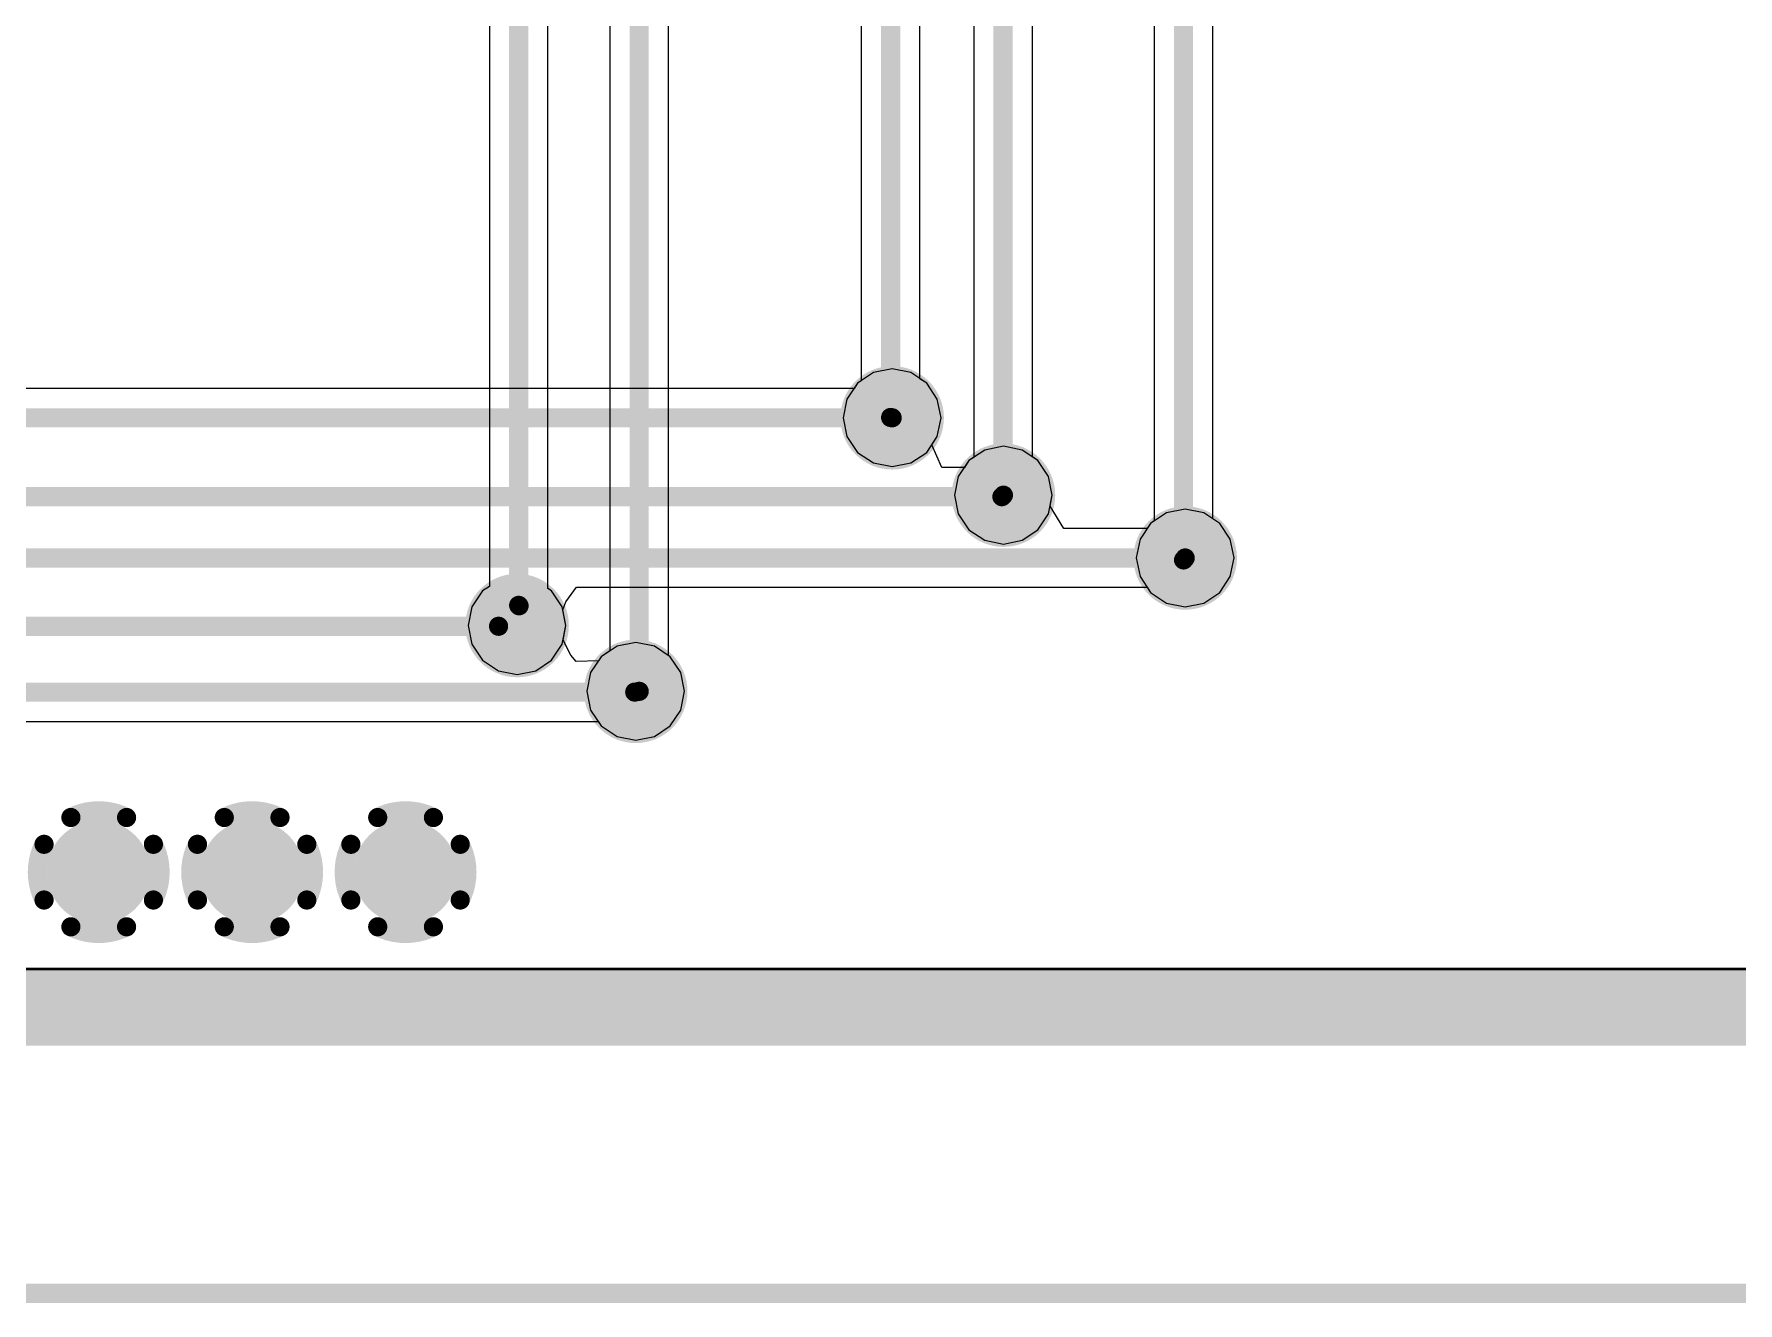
# Model space of a CAD drawing. Header units: millimetres. Extents: x 6.83 to 16.18, y 4.59 to 12.3.
# Drawn here: x 13.839 to 14.727, y 4.687 to 5.349 of the extents above; entities that cross this region are included whole.
import ezdxf

# ---------------------------------------------------------------- set-up
doc = ezdxf.new("R2010")
doc.units = ezdxf.units.MM
doc.header["$MEASUREMENT"] = 0
for name, color, linetype in [('BottomLayer', 5, 'Continuous'), ('BottomSolder', 6, 'Continuous'), ('InternalPlane1', 76, 'Continuous'), ('InternalPlane2', 16, 'Continuous'), ('KeepOutLayer', 6, 'Continuous'), ('Mechanical1', 6, 'Continuous'), ('MultiLayer', 9, 'Continuous'), ('TopLayer', 1, 'Continuous'), ('TopOverlay', 2, 'Continuous'), ('TopSolder', 216, 'Continuous'), ('ViaHoleLayer', 16, 'Continuous')]:
    doc.layers.add(name, color=color, linetype=linetype)

msp = doc.modelspace()

# ---------------------------------------------------------------- linework, layer by layer
at = {"layer": 'BottomLayer'}
for p, q in [((14.07624, 6.4973), (14.07624, 5.06057)), ((14.10683, 5.05946), (14.10683, 6.4973)), ((14.13909, 6.50134), (14.13909, 5.02691)), ((14.35943, 5.12814), (14.35943, 6.29477)), ((14.32884, 6.28844), (14.32884, 5.12789)), ((14.27021, 6.27402), (14.27021, 5.16784)), ((14.3008, 5.16891), (14.3008, 6.28036)), ((14.45356, 5.09583), (14.45356, 6.25653)), ((14.16968, 5.02449), (14.16968, 5.95935)), ((14.42297, 5.53436), (14.42297, 5.0947)), ((14.26827, 5.16655), (14.26275, 5.15828)), ((14.27021, 5.16784), (14.26827, 5.16655)), ((14.30432, 5.16655), (14.3008, 5.16891)), ((14.30985, 5.15828), (14.30432, 5.16655)), ((14.26275, 5.15828), (14.26081, 5.14853)), ((14.31179, 5.14853), (14.30985, 5.15828)), ((14.26081, 5.14853), (14.26275, 5.13877)), ((14.30985, 5.13877), (14.31179, 5.14853)), ((14.26275, 5.13877), (14.26827, 5.1305)), ((14.30432, 5.1305), (14.30985, 5.13877)), ((14.26827, 5.1305), (14.27654, 5.12498)), ((14.29605, 5.12498), (14.30432, 5.1305)), ((14.32884, 5.12789), (14.3263, 5.12619)), ((14.36235, 5.12619), (14.35943, 5.12814)), ((14.27654, 5.12498), (14.2863, 5.12304)), ((14.2863, 5.12304), (14.29605, 5.12498)), ((14.32078, 5.11792), (14.31884, 5.10817)), ((14.3263, 5.12619), (14.32078, 5.11792)), ((14.36788, 5.11792), (14.36235, 5.12619)), ((14.36982, 5.10817), (14.36788, 5.11792)), ((14.31884, 5.10817), (14.32078, 5.09841)), ((14.36788, 5.09841), (14.36982, 5.10817)), ((14.32078, 5.09841), (14.3263, 5.09014)), ((14.36235, 5.09014), (14.36788, 5.09841)), ((14.42108, 5.09344), (14.41556, 5.08517)), ((14.42297, 5.0947), (14.42108, 5.09344)), ((14.45713, 5.09344), (14.45356, 5.09583)), ((14.46265, 5.08517), (14.45713, 5.09344)), ((14.3263, 5.09014), (14.33457, 5.08462)), ((14.33457, 5.08462), (14.34433, 5.08268)), ((14.34433, 5.08268), (14.35408, 5.08462)), ((14.35408, 5.08462), (14.36235, 5.09014)), ((14.41556, 5.08517), (14.41362, 5.07541)), ((14.4646, 5.07541), (14.46265, 5.08517)), ((14.41362, 5.07541), (14.41556, 5.06566)), ((14.46265, 5.06566), (14.4646, 5.07541)), ((14.41556, 5.06566), (14.42108, 5.05739)), ((14.45713, 5.05739), (14.46265, 5.06566)), ((14.07268, 5.05819), (14.06716, 5.04992)), ((14.07624, 5.06057), (14.07268, 5.05819)), ((14.10873, 5.05819), (14.10683, 5.05946)), ((14.11426, 5.04992), (14.10873, 5.05819)), ((14.42108, 5.05739), (14.42935, 5.05186)), ((14.44886, 5.05186), (14.45713, 5.05739)), ((14.06716, 5.04992), (14.06522, 5.04017)), ((14.1162, 5.04017), (14.11426, 5.04992)), ((14.42935, 5.05186), (14.43911, 5.04992)), ((14.43911, 5.04992), (14.44886, 5.05186)), ((14.06522, 5.04017), (14.06716, 5.03041)), ((14.11426, 5.03041), (14.1162, 5.04017)), ((14.06716, 5.03041), (14.07268, 5.02215)), ((14.10873, 5.02215), (14.11426, 5.03041)), ((14.07268, 5.02215), (14.08095, 5.01662)), ((14.10046, 5.01662), (14.10873, 5.02215)), ((14.13455, 5.02388), (14.12902, 5.01561)), ((14.13909, 5.02691), (14.13455, 5.02388)), ((14.1706, 5.02388), (14.16968, 5.02449)), ((14.17612, 5.01561), (14.1706, 5.02388)), ((14.08095, 5.01662), (14.09071, 5.01468)), ((14.09071, 5.01468), (14.10046, 5.01662)), ((14.12902, 5.01561), (14.12708, 5.00585)), ((14.17806, 5.00585), (14.17612, 5.01561)), ((14.12708, 5.00585), (14.12902, 4.9961)), ((14.17612, 4.9961), (14.17806, 5.00585)), ((14.12902, 4.9961), (14.13455, 4.98783)), ((14.1706, 4.98783), (14.17612, 4.9961)), ((14.13455, 4.98783), (14.14282, 4.9823)), ((14.16233, 4.9823), (14.1706, 4.98783)), ((14.14282, 4.9823), (14.15257, 4.98036)), ((14.15257, 4.98036), (14.16233, 4.9823)), ((15.66967, 4.86064), (12.36329, 4.86064))]:
    msp.add_line(p, q, dxfattribs=at)
at = {"layer": 'BottomLayer', "const_width": 0.01}
for points in [[(14.09154, 5.0507), (14.09154, 6.51714)], [(14.15438, 5.00585), (14.15438, 6.52119)], [(14.34413, 5.10793), (14.34413, 6.29477)], [(14.2855, 5.1487), (14.2855, 6.28036)], [(14.43826, 5.07438), (14.43826, 6.25653)]]:
    msp.add_lwpolyline(points, dxfattribs=at)
at = {"layer": 'BottomLayer'}
for points, const_width in [([(14.2788, 5.14853, 1), (14.2938, 5.14853, 1)], 0.015), ([(14.283, 5.1487, 1), (14.288, 5.1487, 1)], 0.005), ([(14.33683, 5.10817, 1), (14.35183, 5.10817, 1)], 0.015), ([(14.34163, 5.10793, 1), (14.34663, 5.10793, 1)], 0.005), ([(14.43161, 5.07541, 1), (14.44661, 5.07541, 1)], 0.015), ([(14.43576, 5.07438, 1), (14.44076, 5.07438, 1)], 0.005), ([(14.08904, 5.0507, 1), (14.09404, 5.0507, 1)], 0.005), ([(14.08321, 5.04017, 1), (14.09821, 5.04017, 1)], 0.015), ([(14.14507, 5.00585, 1), (14.16007, 5.00585, 1)], 0.015), ([(14.15188, 5.00585, 1), (14.15688, 5.00585, 1)], 0.005), ([(13.86506, 4.91152, 1), (13.88006, 4.91152, 1)], 0.015), ([(13.94506, 4.91152, 1), (13.96006, 4.91152, 1)], 0.015), ([(14.02506, 4.91152, 1), (14.04006, 4.91152, 1)], 0.015)]:
    msp.add_lwpolyline(points, format="xyb", close=True, dxfattribs=dict(at, const_width=const_width))
at = {"layer": 'BottomSolder', "const_width": 0.019}
for points in [[(14.2768, 5.14853, 1), (14.2958, 5.14853, 1)], [(14.33483, 5.10817, 1), (14.35383, 5.10817, 1)], [(14.42961, 5.07541, 1), (14.44861, 5.07541, 1)], [(14.08121, 5.04017, 1), (14.10021, 5.04017, 1)], [(14.14307, 5.00585, 1), (14.16207, 5.00585, 1)], [(13.86306, 4.91152, 1), (13.88206, 4.91152, 1)], [(13.94306, 4.91152, 1), (13.96206, 4.91152, 1)], [(14.02306, 4.91152, 1), (14.04206, 4.91152, 1)]]:
    msp.add_lwpolyline(points, format="xyb", close=True, dxfattribs=at)
at = {"layer": 'InternalPlane1'}
msp.add_line((15.66331, 4.86108), (12.3627, 4.86108), dxfattribs=at)
for points, const_width in [([(14.2728, 5.14853, 1), (14.2998, 5.14853, 1)], 0.027), ([(14.33083, 5.10817, 1), (14.35783, 5.10817, 1)], 0.027), ([(14.42561, 5.07541, 1), (14.45261, 5.07541, 1)], 0.027), ([(14.07721, 5.04017, 1), (14.10421, 5.04017, 1)], 0.027), ([(14.13907, 5.00585, 1), (14.16607, 5.00585, 1)], 0.027), ([(13.85553, 4.94003, 1), (13.86053, 4.94003, 1)], 0.005), ([(13.88458, 4.94003, 1), (13.88958, 4.94003, 1)], 0.005), ([(13.93553, 4.94003, 1), (13.94053, 4.94003, 1)], 0.005), ([(13.96458, 4.94003, 1), (13.96958, 4.94003, 1)], 0.005), ([(14.01553, 4.94003, 1), (14.02053, 4.94003, 1)], 0.005), ([(14.04458, 4.94003, 1), (14.04958, 4.94003, 1)], 0.005), ([(13.84154, 4.92605, 1), (13.84654, 4.92605, 1)], 0.005), ([(13.89857, 4.92605, 1), (13.90357, 4.92605, 1)], 0.005), ([(13.92154, 4.92605, 1), (13.92654, 4.92605, 1)], 0.005), ([(13.97857, 4.92605, 1), (13.98357, 4.92605, 1)], 0.005), ([(14.00154, 4.92605, 1), (14.00654, 4.92605, 1)], 0.005), ([(14.05857, 4.92605, 1), (14.06357, 4.92605, 1)], 0.005), ([(13.84154, 4.89699, 1), (13.84654, 4.89699, 1)], 0.005), ([(13.89857, 4.89699, 1), (13.90357, 4.89699, 1)], 0.005), ([(13.92154, 4.89699, 1), (13.92654, 4.89699, 1)], 0.005), ([(13.97857, 4.89699, 1), (13.98357, 4.89699, 1)], 0.005), ([(14.00154, 4.89699, 1), (14.00654, 4.89699, 1)], 0.005), ([(14.05857, 4.89699, 1), (14.06357, 4.89699, 1)], 0.005), ([(13.85553, 4.88301, 1), (13.86053, 4.88301, 1)], 0.005), ([(13.88458, 4.88301, 1), (13.88958, 4.88301, 1)], 0.005), ([(13.93553, 4.88301, 1), (13.94053, 4.88301, 1)], 0.005), ([(13.96458, 4.88301, 1), (13.96958, 4.88301, 1)], 0.005), ([(14.01553, 4.88301, 1), (14.02053, 4.88301, 1)], 0.005), ([(14.04458, 4.88301, 1), (14.04958, 4.88301, 1)], 0.005)]:
    msp.add_lwpolyline(points, format="xyb", close=True, dxfattribs=dict(at, const_width=const_width))
at = {"layer": 'InternalPlane1', "const_width": 0.01}
for points in [[(13.85803, 4.94003, -0.240079), (13.88708, 4.94003)], [(13.93803, 4.94003, -0.240079), (13.96708, 4.94003)], [(14.01803, 4.94003, -0.240079), (14.04708, 4.94003)], [(13.84404, 4.89699, -0.240079), (13.84404, 4.92605)], [(13.90107, 4.92605, -0.240079), (13.90107, 4.89699)], [(13.92404, 4.89699, -0.240079), (13.92404, 4.92605)], [(13.98107, 4.92605, -0.240079), (13.98107, 4.89699)], [(14.00404, 4.89699, -0.240079), (14.00404, 4.92605)], [(14.06107, 4.92605, -0.240079), (14.06107, 4.89699)], [(13.88708, 4.88301, -0.240079), (13.85803, 4.88301)], [(13.96708, 4.88301, -0.240079), (13.93803, 4.88301)], [(14.04708, 4.88301, -0.240079), (14.01803, 4.88301)]]:
    msp.add_lwpolyline(points, format="xyb", dxfattribs=at)
at = {"layer": 'InternalPlane1', "const_width": 0.04}
msp.add_lwpolyline([(7.10864, 4.84098), (15.67164, 4.84098)], dxfattribs=at)
at = {"layer": 'InternalPlane2'}
msp.add_line((15.66331, 4.86108), (12.3577, 4.86108), dxfattribs=at)
at = {"layer": 'InternalPlane2', "const_width": 0.027}
for points in [[(14.2728, 5.14853, 1), (14.2998, 5.14853, 1)], [(14.33083, 5.10817, 1), (14.35783, 5.10817, 1)], [(14.42561, 5.07541, 1), (14.45261, 5.07541, 1)], [(14.07721, 5.04017, 1), (14.10421, 5.04017, 1)], [(14.13907, 5.00585, 1), (14.16607, 5.00585, 1)], [(13.85906, 4.91152, 1), (13.88606, 4.91152, 1)], [(13.93906, 4.91152, 1), (13.96606, 4.91152, 1)], [(14.01906, 4.91152, 1), (14.04606, 4.91152, 1)]]:
    msp.add_lwpolyline(points, format="xyb", close=True, dxfattribs=at)
at = {"layer": 'InternalPlane2', "const_width": 0.04}
msp.add_lwpolyline([(7.10864, 4.84098), (15.67164, 4.84098)], dxfattribs=at)
at = {"layer": 'KeepOutLayer', "const_width": 0.01}
for points in [[(7.10864, 4.84098), (15.67164, 4.84098)], [(7.10936, 4.84067), (15.67235, 4.84067)]]:
    msp.add_lwpolyline(points, dxfattribs=at)
at = {"layer": 'Mechanical1', "const_width": 0.01}
msp.add_lwpolyline([(7.10936, 4.84067), (15.67235, 4.84067)], dxfattribs=at)
at = {"layer": 'MultiLayer', "const_width": 0.015}
for points in [[(14.2788, 5.14853, 1), (14.2938, 5.14853, 1)], [(14.33683, 5.10817, 1), (14.35183, 5.10817, 1)], [(14.43161, 5.07541, 1), (14.44661, 5.07541, 1)], [(14.08321, 5.04017, 1), (14.09821, 5.04017, 1)], [(14.14507, 5.00585, 1), (14.16007, 5.00585, 1)], [(13.86506, 4.91152, 1), (13.88006, 4.91152, 1)], [(13.94506, 4.91152, 1), (13.96006, 4.91152, 1)], [(14.02506, 4.91152, 1), (14.04006, 4.91152, 1)]]:
    msp.add_lwpolyline(points, format="xyb", close=True, dxfattribs=at)
at = {"layer": 'TopLayer'}
for p, q in [((14.27654, 5.17208), (14.26827, 5.16655)), ((14.2863, 5.17402), (14.27654, 5.17208)), ((14.29605, 5.17208), (14.2863, 5.17402)), ((14.30432, 5.16655), (14.29605, 5.17208)), ((14.26645, 5.16382), (12.3627, 5.16382)), ((14.26827, 5.16655), (14.26645, 5.16382)), ((14.30985, 5.15828), (14.30432, 5.16655)), ((14.31179, 5.14853), (14.30985, 5.15828)), ((14.30985, 5.13877), (14.31179, 5.14853)), ((14.30698, 5.13448), (14.30985, 5.13877)), ((14.31223, 5.12267), (14.30698, 5.13448)), ((14.33457, 5.13172), (14.3263, 5.12619)), ((14.34433, 5.13366), (14.33457, 5.13172)), ((14.35408, 5.13172), (14.34433, 5.13366)), ((14.36235, 5.12619), (14.35408, 5.13172)), ((14.32395, 5.12267), (14.31223, 5.12267)), ((14.3263, 5.12619), (14.32395, 5.12267)), ((14.36788, 5.11792), (14.36235, 5.12619)), ((14.36982, 5.10817), (14.36788, 5.11792)), ((14.36869, 5.10252), (14.36982, 5.10817)), ((14.37585, 5.09071), (14.36869, 5.10252)), ((14.43911, 5.1009), (14.42935, 5.09896)), ((14.44886, 5.09896), (14.43911, 5.1009)), ((14.42108, 5.09344), (14.41926, 5.09071)), ((14.42935, 5.09896), (14.42108, 5.09344)), ((14.45713, 5.09344), (14.44886, 5.09896)), ((14.46265, 5.08517), (14.45713, 5.09344)), ((14.41926, 5.09071), (14.37585, 5.09071)), ((14.4646, 5.07541), (14.46265, 5.08517)), ((14.46265, 5.06566), (14.4646, 5.07541)), ((14.45713, 5.05739), (14.46265, 5.06566)), ((14.11612, 5.05249), (14.12165, 5.06012)), ((14.12165, 5.06012), (14.41926, 5.06012)), ((14.41926, 5.06012), (14.42108, 5.05739)), ((14.42108, 5.05739), (14.42935, 5.05186)), ((14.44886, 5.05186), (14.45713, 5.05739)), ((14.11458, 5.04831), (14.11612, 5.05249)), ((14.1162, 5.04017), (14.11458, 5.04831)), ((14.42935, 5.05186), (14.43911, 5.04992)), ((14.43911, 5.04992), (14.44886, 5.05186)), ((14.11468, 5.03255), (14.1162, 5.04017)), ((14.11882, 5.02471), (14.11468, 5.03255)), ((14.14282, 5.0294), (14.13455, 5.02388)), ((14.15257, 5.03134), (14.14282, 5.0294)), ((14.16233, 5.0294), (14.15257, 5.03134)), ((14.1706, 5.02388), (14.16233, 5.0294)), ((14.12146, 5.02141), (14.11882, 5.02471)), ((14.13309, 5.02168), (14.12146, 5.02141)), ((14.13455, 5.02388), (14.13309, 5.02168)), ((14.17612, 5.01561), (14.1706, 5.02388)), ((14.17806, 5.00585), (14.17612, 5.01561)), ((14.17612, 4.9961), (14.17806, 5.00585)), ((14.1706, 4.98783), (14.17612, 4.9961)), ((12.3627, 4.99015), (14.133, 4.99015)), ((14.133, 4.99015), (14.13455, 4.98783)), ((14.13455, 4.98783), (14.14282, 4.9823)), ((14.16233, 4.9823), (14.1706, 4.98783)), ((14.14282, 4.9823), (14.15257, 4.98036)), ((14.15257, 4.98036), (14.16233, 4.9823)), ((15.47867, 4.86119), (12.36279, 4.86119))]:
    msp.add_line(p, q, dxfattribs=at)
for points, const_width in [([(14.2788, 5.14853, 1), (14.2938, 5.14853, 1)], 0.015), ([(14.2838, 5.14853, 1), (14.2888, 5.14853, 1)], 0.005), ([(14.33683, 5.10817, 1), (14.35183, 5.10817, 1)], 0.015), ([(14.34103, 5.10737, 1), (14.34603, 5.10737, 1)], 0.005), ([(14.34103, 5.10737, 1), (14.34603, 5.10737, 1)], 0.005), ([(14.34183, 5.10817, 1), (14.34683, 5.10817, 1)], 0.005), ([(14.43161, 5.07541, 1), (14.44661, 5.07541, 1)], 0.015), ([(14.43661, 5.07541, 1), (14.44161, 5.07541, 1)], 0.005), ([(14.08321, 5.04017, 1), (14.09821, 5.04017, 1)], 0.015), ([(14.08925, 5.05047, 1), (14.09425, 5.05047, 1)], 0.005), ([(14.07856, 5.03978, 1), (14.08356, 5.03978, 1)], 0.005), ([(14.07856, 5.03978, 1), (14.08356, 5.03978, 1)], 0.005), ([(14.14507, 5.00585, 1), (14.16007, 5.00585, 1)], 0.015), ([(14.14956, 5.00545, 1), (14.15456, 5.00545, 1)], 0.005), ([(13.86506, 4.91152, 1), (13.88006, 4.91152, 1)], 0.015), ([(13.94506, 4.91152, 1), (13.96006, 4.91152, 1)], 0.015), ([(14.02506, 4.91152, 1), (14.04006, 4.91152, 1)], 0.015)]:
    msp.add_lwpolyline(points, format="xyb", close=True, dxfattribs=dict(at, const_width=const_width))
at = {"layer": 'TopLayer', "const_width": 0.01}
for points in [[(10.28678, 5.14853), (14.2863, 5.14853)], [(10.66363, 5.10737), (14.34353, 5.10737)], [(14.34353, 5.10737), (14.34433, 5.10817)], [(10.84809, 5.07541), (14.43911, 5.07541)], [(14.08106, 5.03978), (14.09175, 5.05047)], [(8.64314, 5.03978), (14.08106, 5.03978)], [(8.6065, 5.00545), (14.15206, 5.00545)]]:
    msp.add_lwpolyline(points, dxfattribs=at)
at = {"layer": 'TopOverlay', "const_width": 0.01}
msp.add_lwpolyline([(11.62841, 4.69181), (15.76465, 4.69181)], dxfattribs=at)
at = {"layer": 'TopSolder', "const_width": 0.019}
for points in [[(14.2768, 5.14853, 1), (14.2958, 5.14853, 1)], [(14.33483, 5.10817, 1), (14.35383, 5.10817, 1)], [(14.42961, 5.07541, 1), (14.44861, 5.07541, 1)], [(14.08121, 5.04017, 1), (14.10021, 5.04017, 1)], [(14.14307, 5.00585, 1), (14.16207, 5.00585, 1)], [(13.86306, 4.91152, 1), (13.88206, 4.91152, 1)], [(13.94306, 4.91152, 1), (13.96206, 4.91152, 1)], [(14.02306, 4.91152, 1), (14.04206, 4.91152, 1)]]:
    msp.add_lwpolyline(points, format="xyb", close=True, dxfattribs=at)
at = {"layer": 'ViaHoleLayer', "const_width": 0.007}
for points in [[(14.2828, 5.14853, 1), (14.2898, 5.14853, 1)], [(14.34083, 5.10817, 1), (14.34783, 5.10817, 1)], [(14.43561, 5.07541, 1), (14.44261, 5.07541, 1)], [(14.08721, 5.04017, 1), (14.09421, 5.04017, 1)], [(14.14907, 5.00585, 1), (14.15607, 5.00585, 1)], [(13.86906, 4.91152, 1), (13.87606, 4.91152, 1)], [(13.94906, 4.91152, 1), (13.95606, 4.91152, 1)], [(14.02906, 4.91152, 1), (14.03606, 4.91152, 1)]]:
    msp.add_lwpolyline(points, format="xyb", close=True, dxfattribs=at)

doc.saveas('drawing.dxf')
